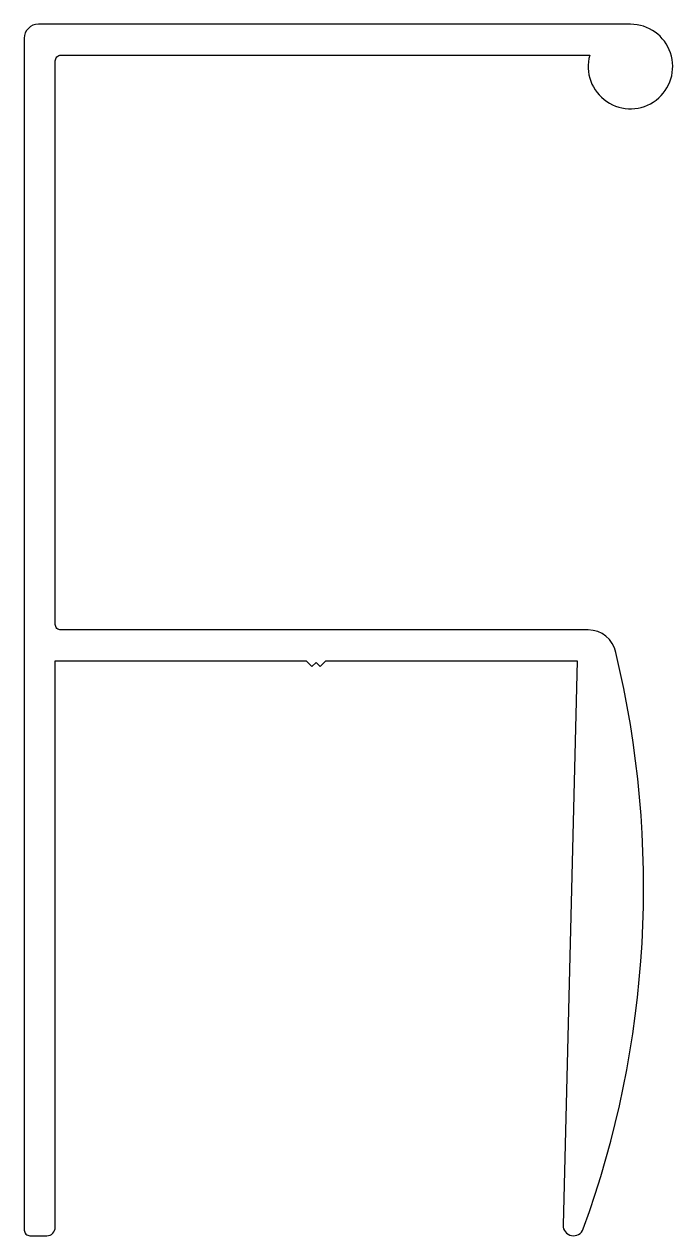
# Model space of a CAD drawing. Extents: x 636.2 to 659.2, y 475.2 to 518.2.
import ezdxf

# ---------------------------------------------------------------- set-up
doc = ezdxf.new("R2010")
doc.units = 0
doc.layers.get('0').update_dxf_attribs({"linetype": 'CONTINUOUS'})

msp = doc.modelspace()

# ---------------------------------------------------------------- linework, layer by layer
msp.add_lwpolyline([(636.159, 475.353, 0.414214), (636.359, 475.153), (636.959, 475.153, 0.414214), (637.259, 475.453), (637.259, 495.553), (646.159, 495.553), (646.359, 495.353), (646.509, 495.503), (646.659, 495.353), (646.859, 495.553), (655.769, 495.553), (655.269, 475.53, 0.849808), (655.984, 475.395, 0.147384), (657.138, 495.856, 0.35539), (656.159, 496.653), (637.459, 496.653, -0.414214), (637.259, 496.853), (637.259, 516.853, -0.414214), (637.459, 517.053), (656.213, 517.053, 2.965703), (657.659, 518.153), (636.659, 518.153, 0.414214), (636.159, 517.653)], format="xyb", close=True)

doc.saveas('drawing.dxf')
